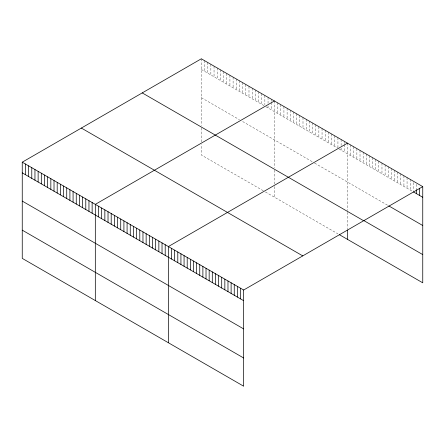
<?xml version="1.0" encoding="UTF-8"?>
<svg xmlns="http://www.w3.org/2000/svg" width="445" height="445" viewBox="0 0 445 445"><rect width="100%" height="100%" fill="white"/><g stroke="black" fill="none" stroke-linecap="round" stroke-linejoin="round"><path stroke-width="0.33" stroke-dasharray="2.23 1.67" d="M201.335 69.459L264.341 105.832M265.932 106.75L337.41 148.018M338.995 148.936L412.293 191.255M201.335 97.683L239.46 119.694M242.636 121.524L312.524 161.874M314.643 163.098L387.723 205.29M263.284 190.749L201.335 154.988L201.335 144.403M265.404 191.973L337.939 233.853M416.476 184.33L416.476 189.003M413.338 182.522L413.338 190.521M410.201 179.374L410.201 190.048M407.064 177.566L407.064 188.235M403.932 175.753L403.932 186.422M400.795 173.945L400.795 184.614M397.658 172.132L397.658 182.8M394.52 170.324L394.52 180.993M391.383 168.51L391.383 179.179M388.246 166.697L388.246 177.371M385.109 164.889L385.109 175.558M381.971 163.076L381.971 173.75M378.834 161.268L378.834 171.937M375.697 159.455L375.697 170.124M372.565 157.647L372.565 168.316M369.428 155.833L369.428 166.502M366.291 154.026L366.291 164.695M363.153 152.212L363.153 162.881M360.016 150.399L360.016 161.073M356.879 148.591L356.879 159.26M353.742 146.778L353.742 157.447M350.604 144.97L350.604 155.639M347.467 143.157L347.467 210.524M347.467 212.304L347.467 228.769M344.291 141.321L344.291 143.991M344.291 144.658L344.291 151.995M341.115 139.491L341.115 145.493M341.115 148.157L341.115 150.16M337.939 137.655L337.939 147.657M334.762 135.82L334.762 146.488M331.586 133.984L331.586 144.658M328.41 132.154L328.41 142.823M325.234 130.318L325.234 140.987M322.052 128.483L322.052 139.151M318.876 126.653L318.876 137.321M315.7 124.817L315.7 135.486M312.524 122.981L312.524 133.65M309.347 121.146L309.347 131.82M306.171 119.316L306.171 129.984M302.995 117.48L302.995 128.149M299.819 115.644L299.819 126.313M296.643 113.809L296.643 124.483M293.461 111.979L293.461 122.648M290.285 110.143L290.285 120.812M287.108 108.307L287.108 118.976M283.932 106.477L283.932 117.146M280.756 104.642L280.756 115.311M277.58 102.806L277.58 113.475M274.404 100.971L274.404 167.732M274.404 170.124L274.404 184.236M274.404 186.589L274.404 197.168M271.228 99.14L271.228 101.805M271.228 102.472L271.228 109.809M268.051 97.305L268.051 103.307M268.051 105.971L268.051 107.974M264.87 95.469L264.87 104.809M261.693 93.634L261.693 104.308M258.517 91.803L258.517 102.472M255.341 89.968L255.341 100.637M252.165 88.132L252.165 98.801M248.989 86.302L248.989 96.971M245.812 84.467L245.812 95.135M242.636 82.631L242.636 93.3M239.46 80.795L239.46 91.47M236.278 78.965L236.278 89.634M233.102 77.13L233.102 87.799M229.926 75.294L229.926 85.963M226.75 73.458L226.75 84.133M223.574 71.628L223.574 82.297M220.397 69.793L220.397 80.462M217.221 67.957L217.221 78.626M214.045 66.127L214.045 76.796M210.869 64.291L210.869 74.96M207.687 62.456L207.687 73.125M204.511 60.62L204.511 71.295M201.335 58.79L201.335 125.551M201.335 127.938L201.335 142.05"/><path stroke-width="0.67" d="M22.25 162.18L243.665 290.012L243.665 386.21L22.25 258.378L22.25 162.18L201.335 58.79L422.75 186.622L422.75 282.82L339.529 234.771M274.404 100.971L95.319 204.366L95.319 300.564M347.467 143.157L168.382 246.552L168.382 342.75M243.665 290.012L422.75 186.622M413.338 191.856L422.75 197.291M388.769 205.896L422.75 225.515M363.676 220.486L422.75 254.596M142.239 92.91L363.654 220.742M81.346 128.06L302.761 255.892M22.25 172.855L243.665 300.686M22.25 201.079L243.665 328.911M22.25 230.154L243.665 357.986M419.613 188.146L419.613 195.477M416.476 189.665L416.476 193.67M347.467 229.948L347.467 239.354M240.528 288.204L240.528 298.873M237.391 286.391L237.391 297.06M234.254 284.583L234.254 295.252M231.116 282.77L231.116 293.439M227.979 280.962L227.979 291.631M224.842 279.149L224.842 289.817M221.705 277.335L221.705 288.01M218.573 275.527L218.573 286.196M215.436 273.714L215.436 284.388M212.298 271.906L212.298 282.575M209.161 270.093L209.161 280.762M206.024 268.285L206.024 278.954M202.887 266.472L202.887 277.14M199.749 264.664L199.749 275.333M196.612 262.85L196.612 273.519M193.475 261.037L193.475 271.711M190.338 259.229L190.338 269.898M187.206 257.416L187.206 268.085M184.069 255.608L184.069 266.277M180.931 253.795L180.931 264.464M177.794 251.987L177.794 262.656M174.657 250.173L174.657 260.842M171.52 248.36L171.52 259.035M165.206 244.717L165.206 255.386M162.03 242.881L162.03 253.555M158.854 241.051L158.854 251.72M155.678 239.215L155.678 249.884M152.502 237.38L152.502 248.049M149.32 235.544L149.32 246.219M146.144 233.714L146.144 244.383M142.967 231.878L142.967 242.547M139.791 230.043L139.791 240.712M136.615 228.213L136.615 238.882M133.439 226.377L133.439 237.046M130.263 224.541L130.263 235.21M127.086 222.706L127.086 233.38M123.91 220.876L123.91 231.545M120.728 219.04L120.728 229.709M117.552 217.205L117.552 227.873M114.376 215.369L114.376 226.043M111.2 213.539L111.2 224.208M108.024 211.703L108.024 222.372M104.848 209.868L104.848 220.536M101.671 208.037L101.671 218.706M98.495 206.202L98.495 216.871M92.137 202.531L92.137 213.205M88.961 200.701L88.961 211.369M85.785 198.865L85.785 209.534M82.609 197.029L82.609 207.698M79.433 195.194L79.433 205.868M76.256 193.364L76.256 204.033M73.08 191.528L73.08 202.197M69.904 189.692L69.904 200.361M66.728 187.862L66.728 198.531M63.546 186.027L63.546 196.696M60.37 184.191L60.37 194.86M57.194 182.355L57.194 193.03M54.017 180.525L54.017 191.194M50.841 178.69L50.841 189.359M47.665 176.854L47.665 187.523M44.489 175.018L44.489 185.693M41.313 173.188L41.313 183.857M38.137 171.353L38.137 182.022M34.955 169.517L34.955 180.186M31.779 167.687L31.779 178.356M28.602 165.852L28.602 176.52M25.426 164.016L25.426 174.685"/></g></svg>
